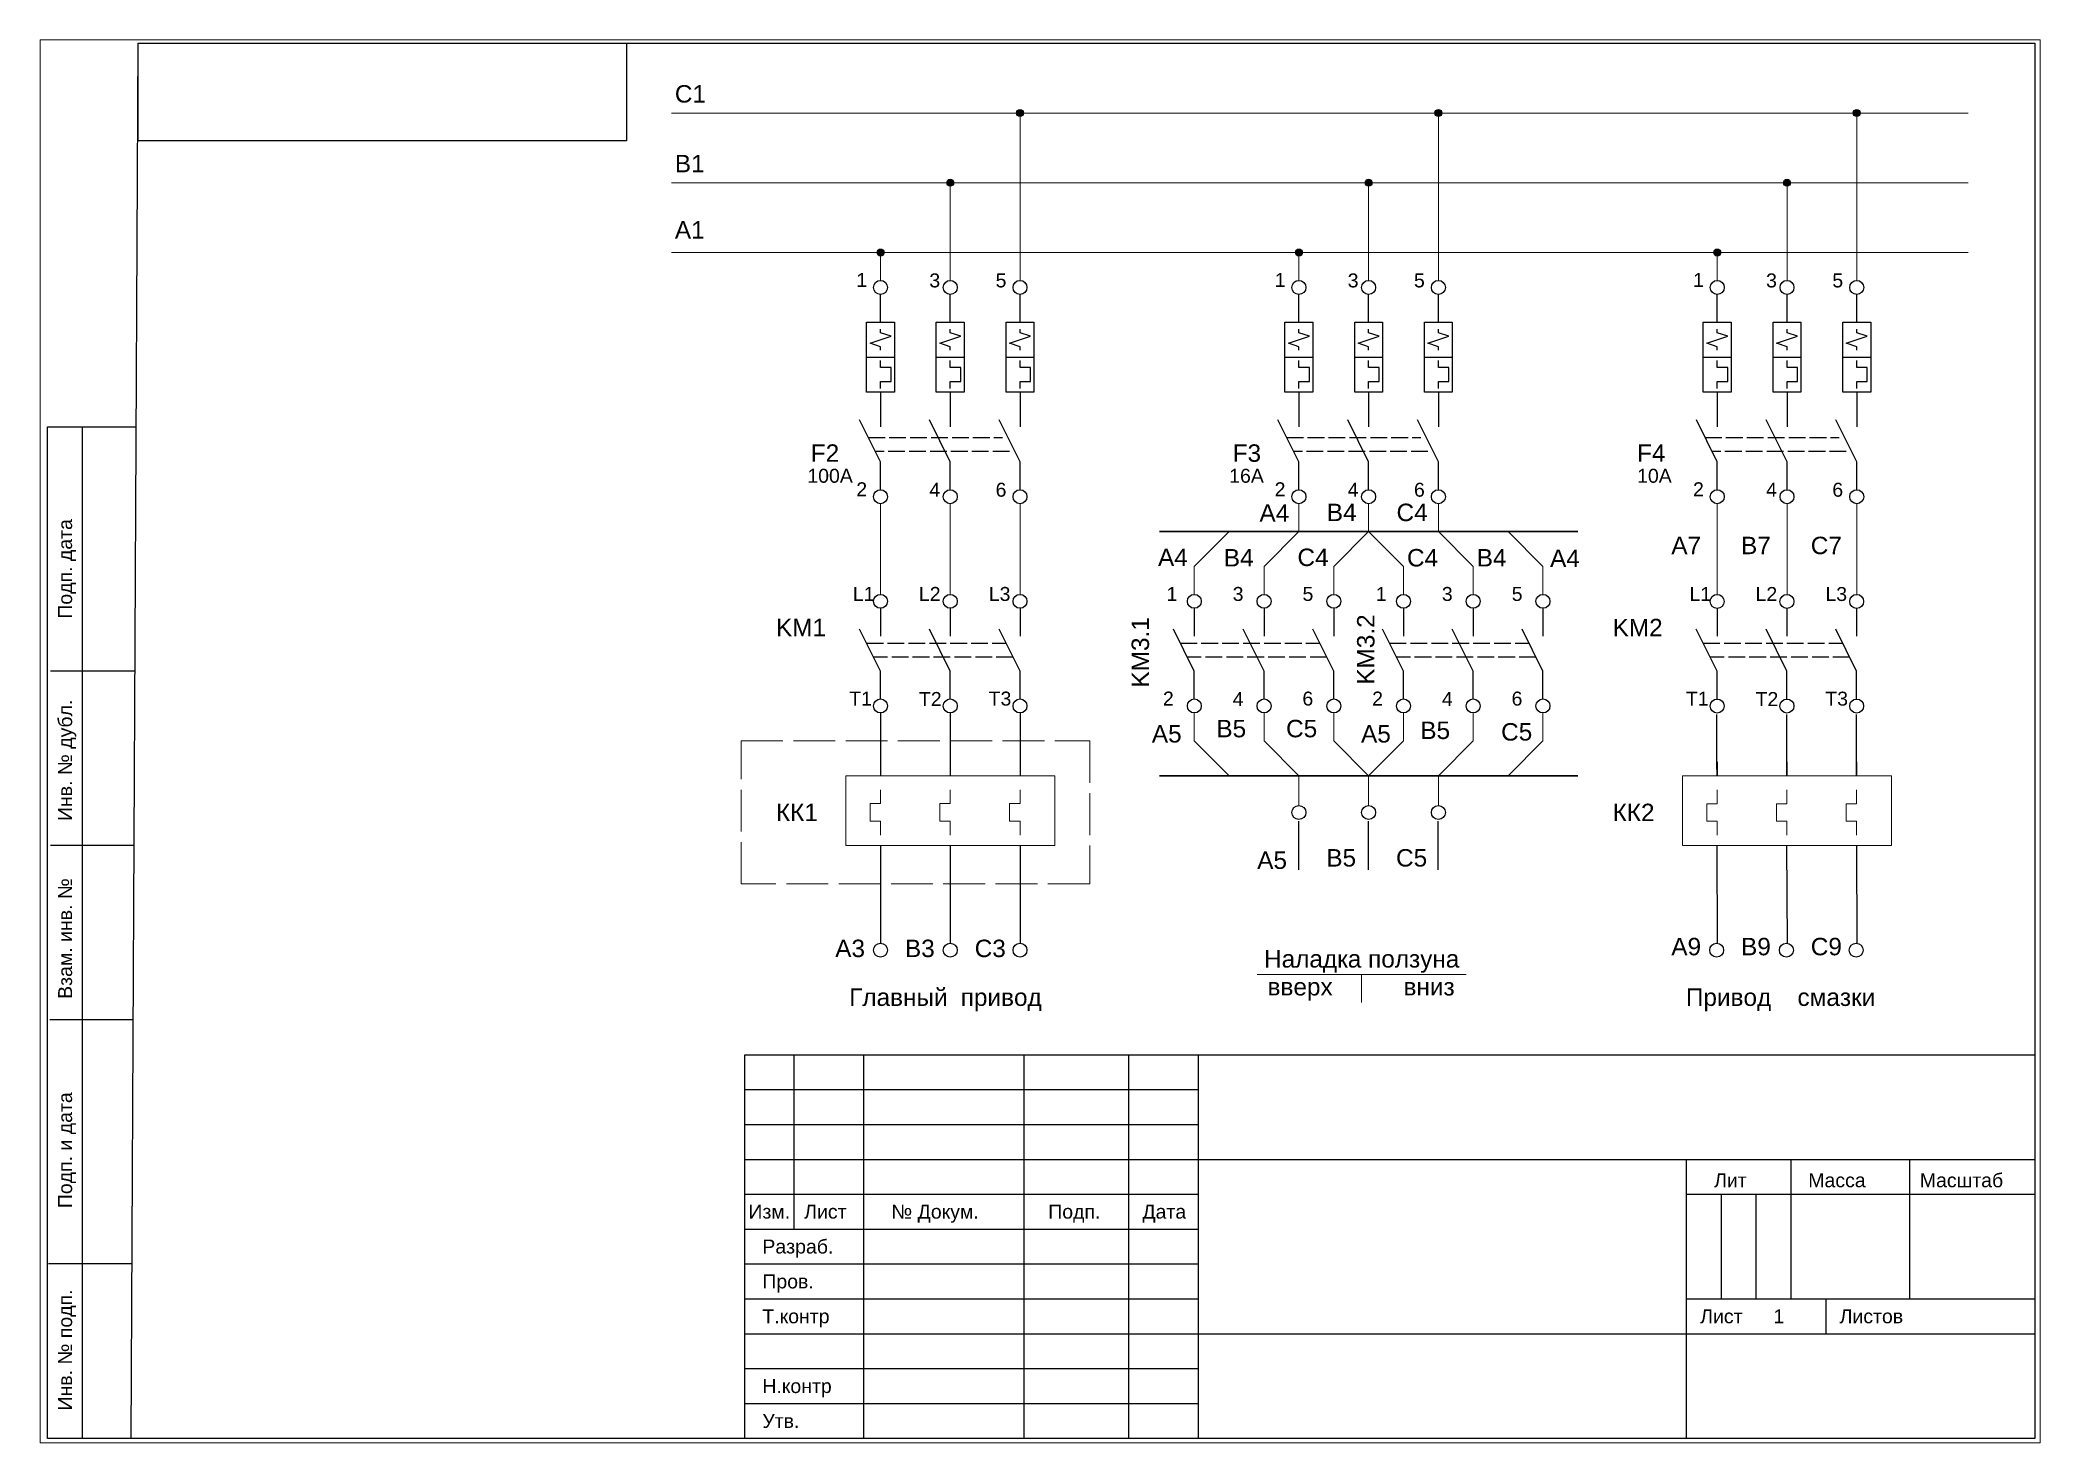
# Paper-space layout 'Лист1' of a CAD drawing. Header units: millimetres. Extents: x 0 to 287, y 0 to 201.
# The model-space entities are those that its viewports show. They can reach past a viewport. Long polylines and large blocks are cut down to what shows.
import ezdxf

# ---------------------------------------------------------------- set-up
doc = ezdxf.new("R2010")
doc.units = ezdxf.units.MM
doc.linetypes.add('ACAD_ISO02W100', pattern=[15, 12, -3])
doc.layers.add('Аппаратура', color=7, linetype='Continuous', lineweight=20)
doc.layers.add('Рамки', color=7, linetype='Continuous', lineweight=25)
doc.styles.get("Standard").update_dxf_attribs({"font": 'arial.ttf'})

msp = doc.modelspace()

# ---------------------------------------------------------------- hatches: boundary and pattern name
h = msp.add_hatch(color=256)
h.dxf.hatch_style = 1
h.paths.add_polyline_path([(1825.5, 3810, 1), (1824.5, 3810, 1)])
h = msp.add_hatch(color=256)
h.dxf.hatch_style = 1
h.paths.add_polyline_path([(1885.5, 3810, 1), (1884.5, 3810, 1)])
h = msp.add_hatch(color=256)
h.dxf.hatch_style = 1
h.paths.add_polyline_path([(1945.5, 3810, 1), (1944.5, 3810, 1)])
h = msp.add_hatch(color=256)
h.dxf.hatch_style = 1
h.paths.add_polyline_path([(1815.5, 3800, 1), (1814.5, 3800, 1)])
h = msp.add_hatch(color=256)
h.dxf.hatch_style = 1
h.paths.add_polyline_path([(1875.5, 3800, 1), (1874.5, 3800, 1)])
h = msp.add_hatch(color=256)
h.dxf.hatch_style = 1
h.paths.add_polyline_path([(1935.5, 3800, 1), (1934.5, 3800, 1)])
h = msp.add_hatch(color=256)
h.dxf.hatch_style = 1
h.paths.add_polyline_path([(1805.5, 3790, 1), (1804.5, 3790, 1)])
h = msp.add_hatch(color=256)
h.dxf.hatch_style = 1
h.paths.add_polyline_path([(1865.5, 3790, 1), (1864.5, 3790, 1)])
h = msp.add_hatch(color=256)
h.dxf.hatch_style = 1
h.paths.add_polyline_path([(1925.5, 3790, 1), (1924.5, 3790, 1)])

# ---------------------------------------------------------------- linework, layer by layer
for p, q in [((1805, 3780), (1805, 3784)), ((1815, 3780), (1815, 3784)), ((1825, 3780), (1825, 3784)), ((1865, 3780), (1865, 3784)), ((1875, 3780), (1875, 3784)), ((1885, 3780), (1885, 3784)), ((1925, 3780), (1925, 3784)), ((1935, 3780), (1935, 3784)), ((1945, 3780), (1945, 3784)), ((1803.5, 3777), (1806.5, 3778)), ((1805, 3778.5), (1805, 3779)), ((1806.5, 3778), (1805, 3778.5)), ((1813.5, 3777), (1816.5, 3778)), ((1815, 3778.5), (1815, 3779)), ((1816.5, 3778), (1815, 3778.5)), ((1823.5, 3777), (1826.5, 3778)), ((1825, 3778.5), (1825, 3779)), ((1826.5, 3778), (1825, 3778.5)), ((1863.5, 3777), (1866.5, 3778)), ((1865, 3778.5), (1865, 3779)), ((1866.5, 3778), (1865, 3778.5)), ((1873.5, 3777), (1876.5, 3778)), ((1875, 3778.5), (1875, 3779)), ((1876.5, 3778), (1875, 3778.5)), ((1883.5, 3777), (1886.5, 3778)), ((1885, 3778.5), (1885, 3779)), ((1886.5, 3778), (1885, 3778.5)), ((1923.5, 3777), (1926.5, 3778)), ((1925, 3778.5), (1925, 3779)), ((1926.5, 3778), (1925, 3778.5)), ((1933.5, 3777), (1936.5, 3778)), ((1935, 3778.5), (1935, 3779)), ((1936.5, 3778), (1935, 3778.5)), ((1943.5, 3777), (1946.5, 3778)), ((1945, 3778.5), (1945, 3779)), ((1946.5, 3778), (1945, 3778.5)), ((1803, 3775), (1807, 3775)), ((1805, 3776.5), (1803.5, 3777)), ((1805, 3776), (1805, 3776.5)), ((1813, 3775), (1817, 3775)), ((1815, 3776.5), (1813.5, 3777)), ((1815, 3776), (1815, 3776.5)), ((1823, 3775), (1827, 3775)), ((1825, 3776.5), (1823.5, 3777)), ((1825, 3776), (1825, 3776.5)), ((1863, 3775), (1867, 3775)), ((1865, 3776.5), (1863.5, 3777)), ((1865, 3776), (1865, 3776.5)), ((1873, 3775), (1877, 3775)), ((1875, 3776.5), (1873.5, 3777)), ((1875, 3776), (1875, 3776.5)), ((1883, 3775), (1887, 3775)), ((1885, 3776.5), (1883.5, 3777)), ((1885, 3776), (1885, 3776.5)), ((1923, 3775), (1927, 3775)), ((1925, 3776.5), (1923.5, 3777)), ((1925, 3776), (1925, 3776.5)), ((1933, 3775), (1937, 3775)), ((1935, 3776.5), (1933.5, 3777)), ((1935, 3776), (1935, 3776.5)), ((1943, 3775), (1947, 3775)), ((1945, 3776.5), (1943.5, 3777)), ((1945, 3776), (1945, 3776.5)), ((1805, 3773.5), (1805, 3774.5)), ((1806.5, 3773.5), (1805, 3773.5)), ((1806.5, 3771.5), (1806.5, 3773.5)), ((1815, 3773.5), (1815, 3774.5)), ((1816.5, 3773.5), (1815, 3773.5)), ((1816.5, 3771.5), (1816.5, 3773.5)), ((1825, 3773.5), (1825, 3774.5)), ((1826.5, 3773.5), (1825, 3773.5)), ((1826.5, 3771.5), (1826.5, 3773.5)), ((1865, 3773.5), (1865, 3774.5)), ((1866.5, 3773.5), (1865, 3773.5)), ((1866.5, 3771.5), (1866.5, 3773.5)), ((1875, 3773.5), (1875, 3774.5)), ((1876.5, 3773.5), (1875, 3773.5)), ((1876.5, 3771.5), (1876.5, 3773.5)), ((1885, 3773.5), (1885, 3774.5)), ((1886.5, 3773.5), (1885, 3773.5)), ((1886.5, 3771.5), (1886.5, 3773.5)), ((1925, 3773.5), (1925, 3774.5)), ((1926.5, 3773.5), (1925, 3773.5)), ((1926.5, 3771.5), (1926.5, 3773.5)), ((1935, 3773.5), (1935, 3774.5)), ((1936.5, 3773.5), (1935, 3773.5)), ((1936.5, 3771.5), (1936.5, 3773.5)), ((1945, 3773.5), (1945, 3774.5)), ((1946.5, 3773.5), (1945, 3773.5)), ((1946.5, 3771.5), (1946.5, 3773.5)), ((1805, 3770.5), (1805, 3771.5)), ((1805, 3771.5), (1806.5, 3771.5)), ((1805, 3770), (1805, 3765)), ((1815, 3770.5), (1815, 3771.5)), ((1815, 3771.5), (1816.5, 3771.5)), ((1815, 3770), (1815, 3765)), ((1825, 3770.5), (1825, 3771.5)), ((1825, 3771.5), (1826.5, 3771.5)), ((1825, 3770), (1825, 3765)), ((1865, 3770.5), (1865, 3771.5)), ((1865, 3771.5), (1866.5, 3771.5)), ((1865, 3770), (1865, 3765)), ((1875, 3770.5), (1875, 3771.5)), ((1875, 3771.5), (1876.5, 3771.5)), ((1875, 3770), (1875, 3765)), ((1885, 3770.5), (1885, 3771.5)), ((1885, 3771.5), (1886.5, 3771.5)), ((1885, 3770), (1885, 3765)), ((1925, 3770.5), (1925, 3771.5)), ((1925, 3771.5), (1926.5, 3771.5)), ((1925, 3770), (1925, 3765)), ((1935, 3770.5), (1935, 3771.5)), ((1935, 3771.5), (1936.5, 3771.5)), ((1935, 3770), (1935, 3765)), ((1945, 3770.5), (1945, 3771.5)), ((1945, 3771.5), (1946.5, 3771.5)), ((1945, 3770), (1945, 3765)), ((1805, 3760), (1802, 3766)), ((1815, 3760), (1812, 3766)), ((1825, 3760), (1822, 3766)), ((1865, 3760), (1862, 3766)), ((1875, 3760), (1872, 3766)), ((1885, 3760), (1882, 3766)), ((1925, 3760), (1922, 3766)), ((1935, 3760), (1932, 3766)), ((1945, 3760), (1942, 3766)), ((1805, 3756), (1805, 3760)), ((1815, 3756), (1815, 3760)), ((1825, 3756), (1825, 3760)), ((1865, 3756), (1865, 3760)), ((1875, 3756), (1875, 3760)), ((1885, 3756), (1885, 3760)), ((1925, 3756), (1925, 3760)), ((1935, 3756), (1935, 3760)), ((1945, 3756), (1945, 3760)), ((1805, 3739), (1805, 3735)), ((1815, 3739), (1815, 3735)), ((1825, 3739), (1825, 3735)), ((1850, 3739), (1850, 3735)), ((1860, 3739), (1860, 3735)), ((1870, 3739), (1870, 3735)), ((1880, 3739), (1880, 3735)), ((1890, 3739), (1890, 3735)), ((1900, 3739), (1900, 3735)), ((1924.99, 3738.99), (1924.99, 3734.99)), ((1934.99, 3738.99), (1934.99, 3734.99)), ((1944.99, 3738.99), (1944.99, 3734.99)), ((1805, 3730), (1802, 3736)), ((1815, 3730), (1812, 3736)), ((1825, 3730), (1822, 3736)), ((1850, 3730), (1847, 3736)), ((1860, 3730), (1857, 3736)), ((1870, 3730), (1867, 3736)), ((1880, 3730), (1877, 3736)), ((1890, 3730), (1887, 3736)), ((1900, 3730), (1897, 3736)), ((1924.99, 3729.99), (1921.99, 3735.99)), ((1934.99, 3729.99), (1931.99, 3735.99)), ((1944.99, 3729.99), (1941.99, 3735.99)), ((1805, 3726), (1805, 3730)), ((1815, 3726), (1815, 3730)), ((1825, 3726), (1825, 3730)), ((1850, 3726), (1850, 3730)), ((1860, 3726), (1860, 3730)), ((1870, 3726), (1870, 3730)), ((1880, 3726), (1880, 3730)), ((1890, 3726), (1890, 3730)), ((1900, 3726), (1900, 3730)), ((1924.99, 3725.99), (1924.99, 3729.99)), ((1934.99, 3725.99), (1934.99, 3729.99)), ((1944.99, 3725.99), (1944.99, 3729.99)), ((1805, 3724), (1805, 3717)), ((1815, 3724), (1815, 3717)), ((1825, 3724), (1825, 3717)), ((1924.91, 3723.76), (1924.91, 3716.76)), ((1934.91, 3723.76), (1934.91, 3716.76)), ((1944.91, 3723.76), (1944.91, 3716.76)), ((1805, 3717), (1805, 3715)), ((1815, 3717), (1815, 3715)), ((1825, 3717), (1825, 3715)), ((1924.91, 3716.76), (1924.92, 3714.99)), ((1924.99, 3716.99), (1924.99, 3714.99)), ((1934.91, 3716.76), (1934.92, 3714.99)), ((1934.99, 3716.99), (1934.99, 3714.99)), ((1944.91, 3716.76), (1944.92, 3714.99)), ((1944.99, 3716.99), (1944.99, 3714.99)), ((1864.92, 3708.5), (1864.92, 3701.5)), ((1874.92, 3708.5), (1874.92, 3701.5)), ((1884.92, 3708.5), (1884.92, 3701.5)), ((1805, 3705), (1805, 3691)), ((1815, 3705), (1815, 3691)), ((1825, 3705), (1825, 3691)), ((1924.95, 3704.99), (1925, 3691)), ((1934.95, 3704.99), (1935, 3691)), ((1944.95, 3704.99), (1945, 3691))]:
    msp.add_line(p, q)
for points in [[(1803, 3770), (1803, 3780), (1807, 3780), (1807, 3770)], [(1813, 3770), (1813, 3780), (1817, 3780), (1817, 3770)], [(1823, 3770), (1823, 3780), (1827, 3780), (1827, 3770)], [(1863, 3770), (1863, 3780), (1867, 3780), (1867, 3770)], [(1873, 3770), (1873, 3780), (1877, 3780), (1877, 3770)], [(1883, 3770), (1883, 3780), (1887, 3780), (1887, 3770)], [(1923, 3770), (1923, 3780), (1927, 3780), (1927, 3770)], [(1933, 3770), (1933, 3780), (1937, 3780), (1937, 3770)], [(1943, 3770), (1943, 3780), (1947, 3780), (1947, 3770)]]:
    msp.add_lwpolyline(points, close=True)
at = {"linetype": 'ACAD_ISO02W100', "ltscale": 0.2}
for points in [[(1803.25, 3763.5), (1822.5, 3763.5)], [(1863.25, 3763.5), (1882.5, 3763.5)], [(1923.25, 3763.5), (1942.5, 3763.5)], [(1823.5, 3761.5), (1804.25, 3761.5)], [(1883.5, 3761.5), (1864.25, 3761.5)], [(1943.5, 3761.5), (1924.25, 3761.5)], [(1803, 3734), (1823, 3734)], [(1824, 3732), (1804, 3732)], [(1848, 3734), (1868, 3734)], [(1869, 3732), (1849, 3732)], [(1878, 3734), (1898, 3734)], [(1899, 3732), (1879, 3732)], [(1922.99, 3733.99), (1942.99, 3733.99)], [(1943.99, 3731.99), (1923.99, 3731.99)]]:
    msp.add_lwpolyline(points, dxfattribs=at)
for centre, radius in [((1825, 3810), 0.5), ((1885, 3810), 0.5), ((1945, 3810), 0.5), ((1815, 3800), 0.5), ((1875, 3800), 0.5), ((1935, 3800), 0.5), ((1805, 3790), 0.5), ((1865, 3790), 0.5), ((1925, 3790), 0.5), ((1805, 3785), 1), ((1815, 3785), 1), ((1825, 3785), 1), ((1865, 3785), 1), ((1875, 3785), 1), ((1885, 3785), 1), ((1925, 3785), 1), ((1935, 3785), 1), ((1945, 3785), 1), ((1805, 3755), 1), ((1815, 3755), 1), ((1825, 3755), 1), ((1865, 3755), 1), ((1875, 3755), 1), ((1885, 3755), 1), ((1925, 3755), 1), ((1935, 3755), 1), ((1945, 3755), 1), ((1805, 3740), 1), ((1815, 3740), 1), ((1825, 3740), 1), ((1850, 3740), 1), ((1860, 3740), 1), ((1870, 3740), 1), ((1880, 3740), 1), ((1890, 3740), 1), ((1900, 3740), 1), ((1924.99, 3739.99), 1), ((1934.99, 3739.99), 1), ((1944.99, 3739.99), 1), ((1805, 3725), 1), ((1815, 3725), 1), ((1825, 3725), 1), ((1850, 3725), 1), ((1860, 3725), 1), ((1870, 3725), 1), ((1880, 3725), 1), ((1890, 3725), 1), ((1900, 3725), 1), ((1924.99, 3724.99), 1), ((1934.99, 3724.99), 1), ((1944.99, 3724.99), 1), ((1865, 3709.73), 1), ((1875, 3709.73), 1), ((1885, 3709.73), 1), ((1805, 3690), 1), ((1815, 3690), 1), ((1825, 3690), 1), ((1924.91, 3690), 1), ((1934.91, 3690), 1), ((1944.91, 3690), 1)]:
    msp.add_circle(centre, radius)
at = {"layer": 'Аппаратура'}
for p, q in [((1775, 3810), (1961, 3810)), ((1825, 3786), (1825, 3810)), ((1885, 3786), (1885, 3810)), ((1945, 3786), (1945, 3810)), ((1775, 3800), (1961, 3800)), ((1815, 3786), (1815, 3800)), ((1875, 3786), (1875, 3800)), ((1935, 3786), (1935, 3800)), ((1775, 3790), (1961, 3790)), ((1805, 3786), (1805, 3790)), ((1865, 3786), (1865, 3790)), ((1925, 3786), (1925, 3790)), ((1805, 3754), (1805, 3741)), ((1815, 3754), (1815, 3741)), ((1825, 3754), (1825, 3741)), ((1865, 3754), (1865, 3750)), ((1875, 3754), (1875, 3750)), ((1885, 3754), (1885, 3750)), ((1925, 3740.99), (1925, 3754)), ((1935, 3740.99), (1935, 3754)), ((1945, 3740.99), (1945, 3754)), ((1850, 3745), (1855, 3750)), ((1860, 3745), (1865, 3750)), ((1870, 3745), (1875, 3750)), ((1880, 3745), (1875, 3750)), ((1890, 3745), (1885, 3750)), ((1900, 3745), (1895, 3750)), ((1850, 3741), (1850, 3745)), ((1860, 3741), (1860, 3745)), ((1870, 3741), (1870, 3745)), ((1880, 3741), (1880, 3745)), ((1890, 3741), (1890, 3745)), ((1900, 3741), (1900, 3745)), ((1850, 3724), (1850, 3720)), ((1860, 3724), (1860, 3720)), ((1870, 3724), (1870, 3720)), ((1880, 3724), (1880, 3720)), ((1890, 3724), (1890, 3720)), ((1900, 3724), (1900, 3720)), ((1850, 3720), (1855, 3715)), ((1860, 3720), (1865, 3715)), ((1870, 3720), (1875, 3715)), ((1880, 3720), (1875, 3715)), ((1890, 3720), (1885, 3715)), ((1900, 3720), (1895, 3715)), ((1865, 3710.73), (1865, 3715)), ((1875, 3710.73), (1875, 3715)), ((1885, 3710.73), (1885, 3715)), ((1805, 3713), (1805, 3711)), ((1815, 3713), (1815, 3711)), ((1825, 3713), (1825, 3711)), ((1924.99, 3712.99), (1924.99, 3710.99)), ((1934.99, 3712.99), (1934.99, 3710.99)), ((1944.99, 3712.99), (1944.99, 3710.99)), ((1805, 3711), (1803.5, 3711)), ((1803.5, 3711), (1803.5, 3708.5)), ((1815, 3711), (1813.5, 3711)), ((1813.5, 3711), (1813.5, 3708.5)), ((1825, 3711), (1823.5, 3711)), ((1823.5, 3711), (1823.5, 3708.5)), ((1924.99, 3710.99), (1923.49, 3710.99)), ((1923.49, 3710.99), (1923.49, 3708.49)), ((1934.99, 3710.99), (1933.49, 3710.99)), ((1933.49, 3710.99), (1933.49, 3708.49)), ((1944.99, 3710.99), (1943.49, 3710.99)), ((1943.49, 3710.99), (1943.49, 3708.49)), ((1803.5, 3708.5), (1805, 3708.5)), ((1805, 3708.5), (1805, 3706.5)), ((1813.5, 3708.5), (1815, 3708.5)), ((1815, 3708.5), (1815, 3706.5)), ((1823.5, 3708.5), (1825, 3708.5)), ((1825, 3708.5), (1825, 3706.5)), ((1923.49, 3708.49), (1924.99, 3708.49)), ((1924.99, 3708.49), (1924.99, 3706.49)), ((1933.49, 3708.49), (1934.99, 3708.49)), ((1934.99, 3708.49), (1934.99, 3706.49)), ((1943.49, 3708.49), (1944.99, 3708.49)), ((1944.99, 3708.49), (1944.99, 3706.49)), ((1859, 3686.5), (1889, 3686.5)), ((1874, 3686.5), (1874, 3682.5))]:
    msp.add_line(p, q, dxfattribs=at)
at = {"layer": 'Аппаратура', "lineweight": 30}
for p, q in [((1845, 3750), (1905, 3750)), ((1845, 3715), (1905, 3715))]:
    msp.add_line(p, q, dxfattribs=at)
at = {"layer": 'Аппаратура', "linetype": 'ACAD_ISO02W100', "ltscale": 0.5}
msp.add_lwpolyline([(1785, 3720), (1835, 3720), (1835, 3699.5), (1785, 3699.5)], close=True, dxfattribs=at)
at = {"layer": 'Аппаратура'}
for points in [[(1800, 3715), (1830, 3715), (1830, 3705), (1800, 3705)], [(1919.99, 3714.99), (1949.99, 3714.99), (1949.99, 3704.99), (1919.99, 3704.99)]]:
    msp.add_lwpolyline(points, close=True, dxfattribs=at)
at = {"layer": 'Рамки'}
for p, q in [((1697.55, 3620.01), (1698.55, 3820.01)), ((1698.55, 3820.01), (1970.55, 3820.01)), ((1970.55, 3820.01), (1970.55, 3620.01)), ((1685.55, 3765.01), (1698.28, 3765.01)), ((1685.55, 3620.01), (1685.55, 3765.01)), ((1690.55, 3620.01), (1690.55, 3765.01)), ((1697.98, 3730.01), (1685.98, 3730.01)), ((1697.98, 3705.01), (1685.98, 3705.01)), ((1697.85, 3680.01), (1685.85, 3680.01)), ((1792.55, 3675.01), (1792.55, 3650.01)), ((1802.55, 3675.01), (1802.55, 3620.01)), ((1825.55, 3675.01), (1825.55, 3620.01)), ((1840.55, 3675.01), (1840.55, 3620.01)), ((1785.55, 3670.01), (1850.55, 3670.01)), ((1785.55, 3665.01), (1850.55, 3665.01)), ((1785.55, 3660.01), (1850.55, 3660.01)), ((1850.55, 3660.01), (1970.55, 3660.01)), ((1920.55, 3660.01), (1920.55, 3620.01)), ((1935.55, 3660.01), (1935.55, 3640.01)), ((1952.55, 3660.01), (1952.55, 3640.01)), ((1785.55, 3655.01), (1850.55, 3655.01)), ((1920.55, 3655.01), (1970.55, 3655.01)), ((1925.55, 3655.01), (1925.55, 3640.01)), ((1930.55, 3655.01), (1930.55, 3640.01)), ((1785.55, 3650.01), (1850.55, 3650.01)), ((1697.68, 3645.01), (1685.68, 3645.01)), ((1697.68, 3645.01), (1685.68, 3645.01)), ((1697.68, 3645.01), (1685.68, 3645.01)), ((1785.55, 3645.01), (1850.55, 3645.01)), ((1785.55, 3640.01), (1850.55, 3640.01)), ((1920.55, 3640.01), (1970.55, 3640.01)), ((1940.55, 3640.01), (1940.55, 3635.01)), ((1785.55, 3635.01), (1850.55, 3635.01)), ((1850.55, 3635.01), (1970.55, 3635.01)), ((1785.55, 3630.01), (1850.55, 3630.01)), ((1785.55, 3625.01), (1850.55, 3625.01)), ((1697.55, 3620.01), (1685.55, 3620.01)), ((1970.55, 3620.01), (1697.55, 3620.01))]:
    msp.add_line(p, q, dxfattribs=at)
for points in [[(1698.55, 3820.01), (1768.55, 3820.01), (1768.55, 3806.01), (1698.55, 3806.01)], [(1785.55, 3620.01), (1785.55, 3675.01), (1970.55, 3675.01), (1970.55, 3620.01)], [(1785.55, 3675.01), (1850.55, 3675.01), (1850.55, 3620.01), (1785.55, 3620.01)]]:
    msp.add_lwpolyline(points, close=True, dxfattribs=at)

# ---------------------------------------------------------------- texts
for s, height, p in [('C1', 2.5, (1775.5, 3811.5)), ('B1', 2.5, (1775.5, 3801.5)), ('A1', 2.5, (1775.5, 3792)), ('1', 2, (1801.52, 3785.06)), ('3', 2, (1812, 3785)), ('5', 2, (1821.5, 3785)), ('1', 2, (1861.52, 3785.06)), ('3', 2, (1872, 3785)), ('5', 2, (1881.5, 3785)), ('1', 2, (1921.52, 3785.06)), ('3', 2, (1932, 3785)), ('5', 2, (1941.5, 3785)), ('F2', 2.5, (1795, 3760)), ('F3', 2.5, (1855.5, 3760)), ('F4', 2.5, (1913.5, 3760)), ('100A', 2, (1794.5, 3757)), ('16A', 2, (1855, 3757)), ('10A', 2, (1913.5, 3757)), ('2', 2, (1801.52, 3755.06)), ('4', 2, (1812, 3755)), ('6', 2, (1821.5, 3755)), ('2', 2, (1861.52, 3755.06)), ('4', 2, (1872, 3755)), ('6', 2, (1881.5, 3755)), ('2', 2, (1921.52, 3755.06)), ('4', 2, (1932, 3755)), ('6', 2, (1941.5, 3755)), ('A4', 2.5, (1859.34, 3751.41)), ('B4', 2.5, (1869, 3751.5)), ('C4', 2.5, (1879, 3751.5)), ('A7', 2.5, (1918.41, 3746.76)), ('B7', 2.5, (1928.41, 3746.76)), ('C7', 2.5, (1938.41, 3746.76)), ('A4', 2.5, (1844.79, 3745.06)), ('B4', 2.5, (1854.23, 3745)), ('C4', 2.5, (1864.79, 3745.06)), ('C4', 2.5, (1880.5, 3745)), ('B4', 2.5, (1890.5, 3745)), ('A4', 2.5, (1901.02, 3744.93)), ('L1', 2, (1801.02, 3740.06)), ('L2', 2, (1810.5, 3740.06)), ('L3', 2, (1820.52, 3740.06)), ('1', 2, (1846.02, 3740.06)), ('3', 2, (1855.5, 3740.06)), ('5', 2, (1865.52, 3740.06)), ('1', 2, (1876.02, 3740.06)), ('3', 2, (1885.5, 3740.06)), ('5', 2, (1895.52, 3740.06)), ('L1', 2, (1921.01, 3740.05)), ('L2', 2, (1930.49, 3740.05)), ('L3', 2, (1940.51, 3740.05)), ('KM1', 2.5, (1790, 3735)), ('KM2', 2.5, (1909.99, 3734.99)), ('T1', 2, (1800.5, 3725.06)), ('T2', 2, (1810.5, 3725)), ('T3', 2, (1820.5, 3725.06)), ('2', 2, (1845.5, 3725.06)), ('4', 2, (1855.5, 3725)), ('6', 2, (1865.5, 3725.06)), ('2', 2, (1875.5, 3725.06)), ('4', 2, (1885.5, 3725)), ('6', 2, (1895.5, 3725.06)), ('T1', 2, (1920.49, 3725.05)), ('T2', 2, (1930.49, 3724.99)), ('T3', 2, (1940.49, 3725.05)), ('A5', 2.5, (1843.91, 3719.76)), ('B5', 2.5, (1853.16, 3720.51)), ('C5', 2.5, (1863.16, 3720.51)), ('A5', 2.5, (1873.91, 3719.76)), ('B5', 2.5, (1882.41, 3720.26)), ('C5', 2.5, (1894, 3720.04)), ('КК1', 2.5, (1790, 3708.5)), ('КК2', 2.5, (1909.99, 3708.49)), ('A5', 2.5, (1859.02, 3701.64)), ('B5', 2.5, (1868.93, 3701.98)), ('C5', 2.5, (1878.93, 3701.98)), ('A9', 2.5, (1918.41, 3689.26)), ('B9', 2.5, (1928.41, 3689.26)), ('C9', 2.5, (1938.41, 3689.26)), ('A3', 2.5, (1798.5, 3689)), ('B3', 2.5, (1808.5, 3689)), ('C3', 2.5, (1818.5, 3689)), ('Наладка ползуна', 2.5, (1860, 3687.5)), ('Главный', 2.5, (1800.5, 3682)), ('привод', 2.5, (1816.5, 3682)), ('вверх', 2.5, (1860.5, 3683.5)), ('вниз', 2.5, (1880, 3683.5)), ('Привод', 2.5, (1920.5, 3682)), ('смазки', 2.5, (1936.5, 3682))]:
    msp.add_text(s, height=height).set_placement(p)
for s, p in [('KM3.1', (1843.5, 3727.64)), ('KM3.2', (1875.84, 3728.04))]:
    msp.add_text(s, height=2.5, rotation=90).set_placement(p)
for s, p in [('Подп. дата', (1689.05, 3737.51)), ('Инв. № дубл.', (1689.05, 3708.51)), ('Взам. инв. №', (1689.05, 3683.01)), ('Подп. и дата', (1689.05, 3653.01)), ('Инв. № подп.', (1689.05, 3624.01))]:
    msp.add_text(s, height=2, rotation=90, dxfattribs=at).set_placement(p)
for s, p in [('Лит', (1924.55, 3656.01)), ('Масса', (1938.05, 3656.01)), ('Масштаб', (1954.05, 3656.01)), ('Изм.', (1786.05, 3651.51)), ('Лист', (1794.05, 3651.51)), ('№ Докум.', (1806.55, 3651.51)), ('Подп.', (1829.05, 3651.51)), ('Дата', (1842.55, 3651.51)), ('Разраб.', (1788.05, 3646.51)), ('Пров.', (1788.05, 3641.51)), ('Т.контр', (1788.05, 3636.51)), ('Лист', (1922.55, 3636.51)), ('1', (1933.05, 3636.51)), ('Листов', (1942.55, 3636.51)), ('Н.контр', (1788.05, 3626.51)), ('Утв.', (1788.05, 3621.51))]:
    msp.add_text(s, height=2, dxfattribs=at).set_placement(p)

psp = doc.layouts.new('Лист1')

# ---------------------------------------------------------------- viewports
at = {"layer": 'Аппаратура'}
psp.add_viewport(center=(143.55, 100.9), size=(286.83, 201.1154), view_center_point=(1827.87, 3719.91), view_height=201.1154, dxfattribs=at)

doc.saveas('drawing.dxf')
